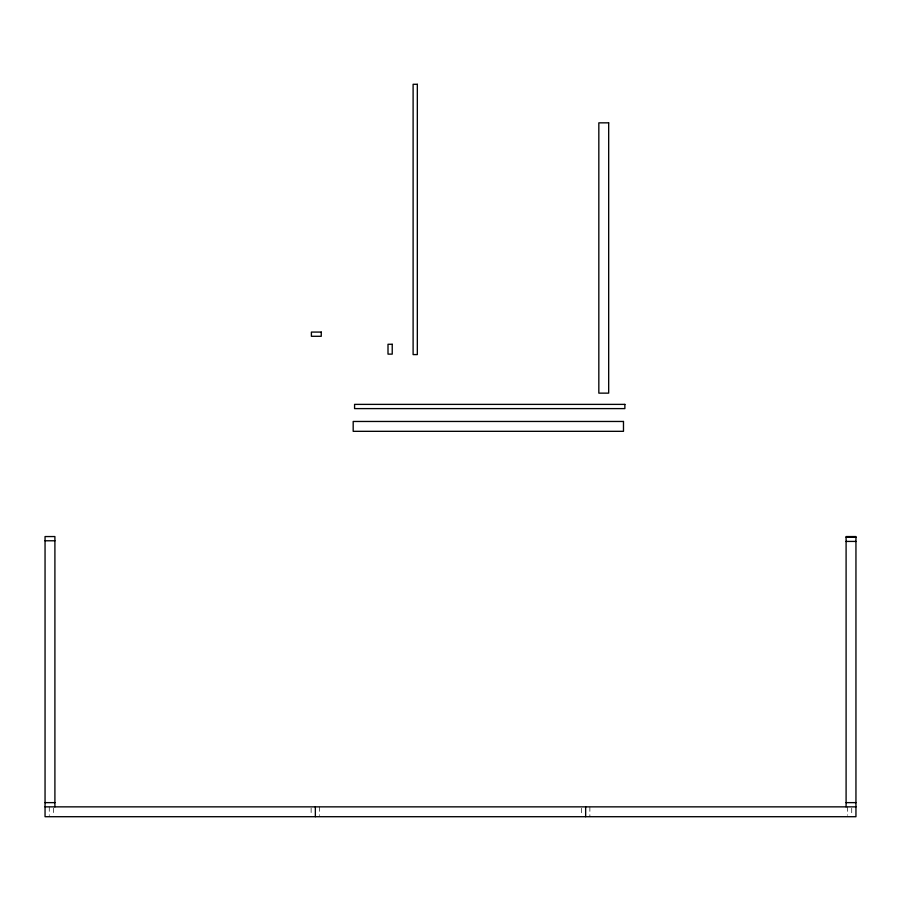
<?xml version="1.0" encoding="UTF-8"?>
<svg xmlns="http://www.w3.org/2000/svg" width="901" height="901" viewBox="0 0 901 901"><rect width="100%" height="100%" fill="white"/><g stroke="black" fill="none" stroke-linecap="round" stroke-linejoin="round"><path stroke-width="0.68" stroke-dasharray="4.5 3.38" d="M851.727 808.265L851.727 815.304M847.503 806.857L847.503 815.304M589.873 806.857L589.873 816.711M581.427 808.265L581.427 815.304M319.573 806.857L319.573 815.473M311.127 808.084L311.127 815.473M53.497 808.084L53.497 815.473M49.273 806.857L49.273 815.473"/><path stroke-width="1.35" d="M846.095 537.199L855.95 537.199M45.05 540.78L54.905 540.78M846.095 541.422L855.95 541.422M45.05 802.633L54.905 802.633M846.095 802.633L855.95 802.633M45.05 806.857L855.95 806.857M846.095 806.857L846.095 536.557L855.95 536.557L855.95 816.711L45.05 816.711L45.05 536.557L54.905 536.557L54.905 806.857M585.65 806.857L585.65 816.711M315.35 806.857L315.35 816.711M417.332 84.289L413.108 84.289L413.108 354.589L417.332 354.589L417.332 84.289M608.682 122.84L598.827 122.84L598.827 393.14L608.682 393.14L608.682 122.84M321.252 332.075L311.397 332.075L311.397 336.298L321.252 336.298L321.252 332.075M392.228 344.272L388.004 344.272L388.004 354.127L392.228 354.127L392.228 344.272M624.877 404.38L354.577 404.38L354.577 408.603L624.877 408.603L624.877 404.38M623.481 421.465L353.181 421.465L353.181 431.32L623.481 431.32L623.481 421.465"/></g></svg>
